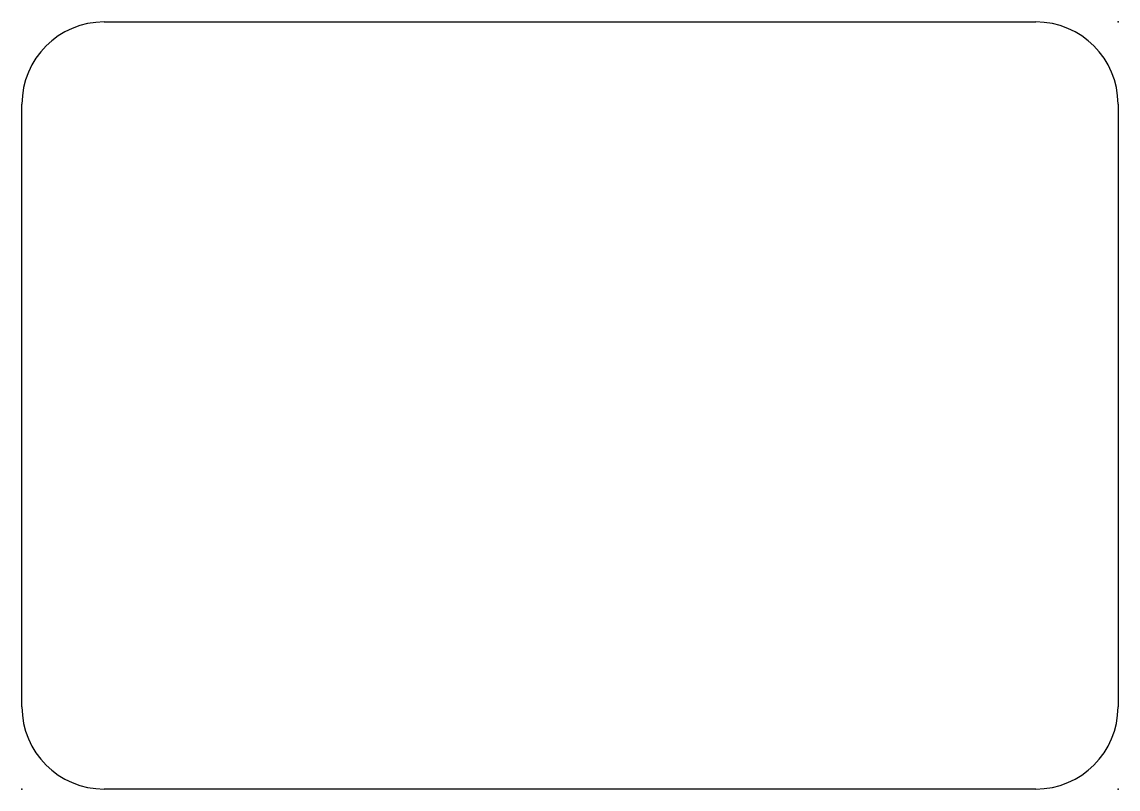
# Model space of a CAD drawing. Header units: millimetres. Extents: x 0 to 400, y 0 to 280.
import ezdxf

# ---------------------------------------------------------------- set-up
doc = ezdxf.new("R2010")
doc.units = ezdxf.units.MM
doc.header["$MEASUREMENT"] = 0
doc.layers.add('ExhibitionBase v1_Sketch1', color=7, linetype='Continuous')

msp = doc.modelspace()

# ---------------------------------------------------------------- linework, layer by layer
at = {"layer": 'ExhibitionBase v1_Sketch1'}
for p, q in [((30, 280), (370, 280)), ((0, 30), (0, 250)), ((400, 250), (400, 30)), ((370, 0), (30, 0))]:
    msp.add_line(p, q, dxfattribs=at)
for centre, start, end in [((30, 250), 90, 180), ((370, 250), 0, 90), ((30, 30), 180, 270), ((370, 30), 270, 0)]:
    msp.add_arc(centre, 30, start, end, dxfattribs=at)
for p in [(400, 280), (0, 0), (0, 0), (400, 0)]:
    msp.add_point(p, dxfattribs=at)

doc.saveas('drawing.dxf')
